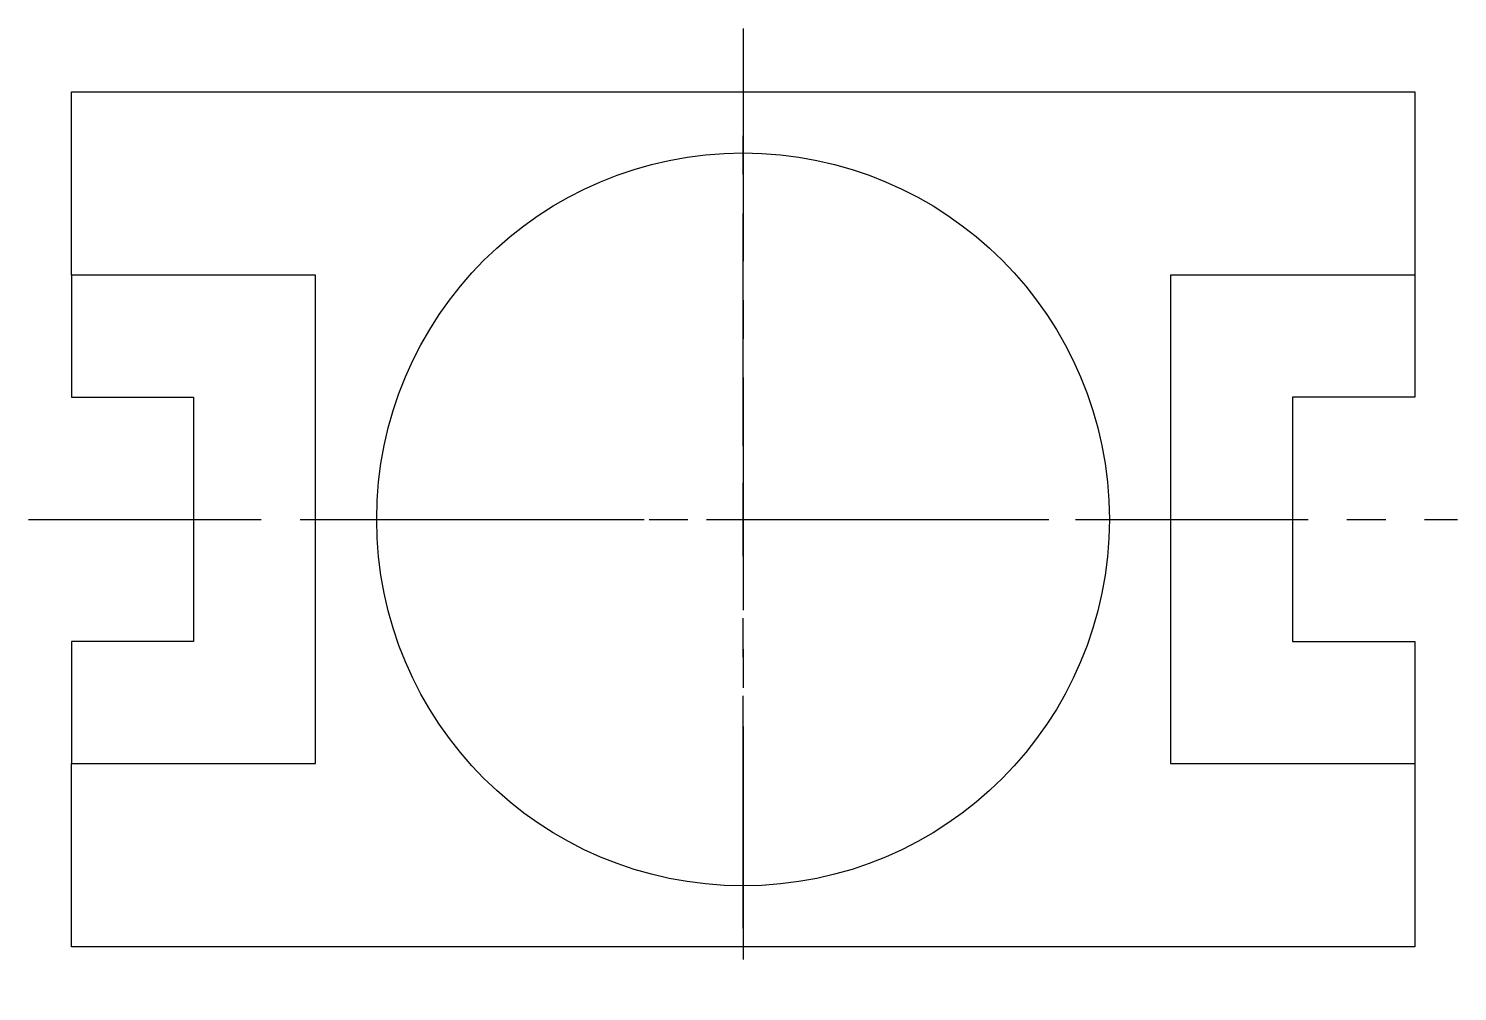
# Model space of a CAD drawing. Header units: millimetres. Extents: x 2284 to 2401, y 2267 to 2346.
import ezdxf

# ---------------------------------------------------------------- set-up
doc = ezdxf.new("R2010")
doc.units = ezdxf.units.MM
doc.linetypes.add('CENTER2', pattern=[28.575, 19.05, -3.175, 3.175, -3.175])

# ---------------------------------------------------------------- blocks, each defined once
blk = doc.blocks.new('*U1')
at = {"color": 0, "linetype": 'CENTER2', "transparency": 16777216}
blk.add_line((-58.5, 0), (58.5, 0), dxfattribs=at)
blk = doc.blocks.new('*U2')
at = {"color": 0, "linetype": 'CENTER2', "transparency": 16777216}
blk.add_line((0, 40.18), (0, -38.65), dxfattribs=at)
blk = doc.blocks.new('*U3')
at = {"color": 0, "linetype": 'CENTER2', "transparency": 16777216}
for p, q in [((0, 6), (0, 33.5)), ((-33.5, 0), (-6, 0)), ((6, 0), (33.5, 0)), ((0, -33.5), (0, -6))]:
    blk.add_line(p, q, dxfattribs=at)
at = {"color": 0, "linetype": 'Continuous', "transparency": 16777216}
for p, q in [((0, -3), (0, 3)), ((-3, 0), (3, 0))]:
    blk.add_line(p, q, dxfattribs=at)

msp = doc.modelspace()

# ---------------------------------------------------------------- linework, layer by layer
for p, q in [((2287.18, 2340.85), (2397.18, 2340.85)), ((2287.18, 2325.85), (2287.18, 2340.85)), ((2397.18, 2340.85), (2397.18, 2325.85)), ((2307.18, 2325.85), (2287.18, 2325.85)), ((2287.18, 2325.85), (2287.18, 2315.85)), ((2307.18, 2285.85), (2307.18, 2325.85)), ((2397.18, 2325.85), (2377.18, 2325.85)), ((2377.18, 2325.85), (2377.18, 2285.85)), ((2397.18, 2325.85), (2397.18, 2315.85)), ((2287.18, 2315.85), (2297.18, 2315.85)), ((2297.18, 2315.85), (2297.18, 2295.85)), ((2397.18, 2315.85), (2387.18, 2315.85)), ((2387.18, 2315.85), (2387.18, 2295.85)), ((2297.18, 2295.85), (2287.18, 2295.85)), ((2287.18, 2295.85), (2287.18, 2285.85)), ((2387.18, 2295.85), (2397.18, 2295.85)), ((2397.18, 2295.85), (2397.18, 2285.85)), ((2287.18, 2270.85), (2287.18, 2285.85)), ((2287.18, 2285.85), (2307.18, 2285.85)), ((2377.18, 2285.85), (2397.18, 2285.85)), ((2397.18, 2285.85), (2397.18, 2270.85)), ((2397.18, 2270.85), (2287.18, 2270.85))]:
    msp.add_line(p, q)
msp.add_circle((2342.18, 2305.85), 30)

# ---------------------------------------------------------------- block references
at = {"linetype": 'CENTER2'}
for name in ['*U2', '*U3', '*U1']:
    msp.add_blockref(name, (2342.18, 2305.85), dxfattribs=at)

doc.saveas('drawing.dxf')
